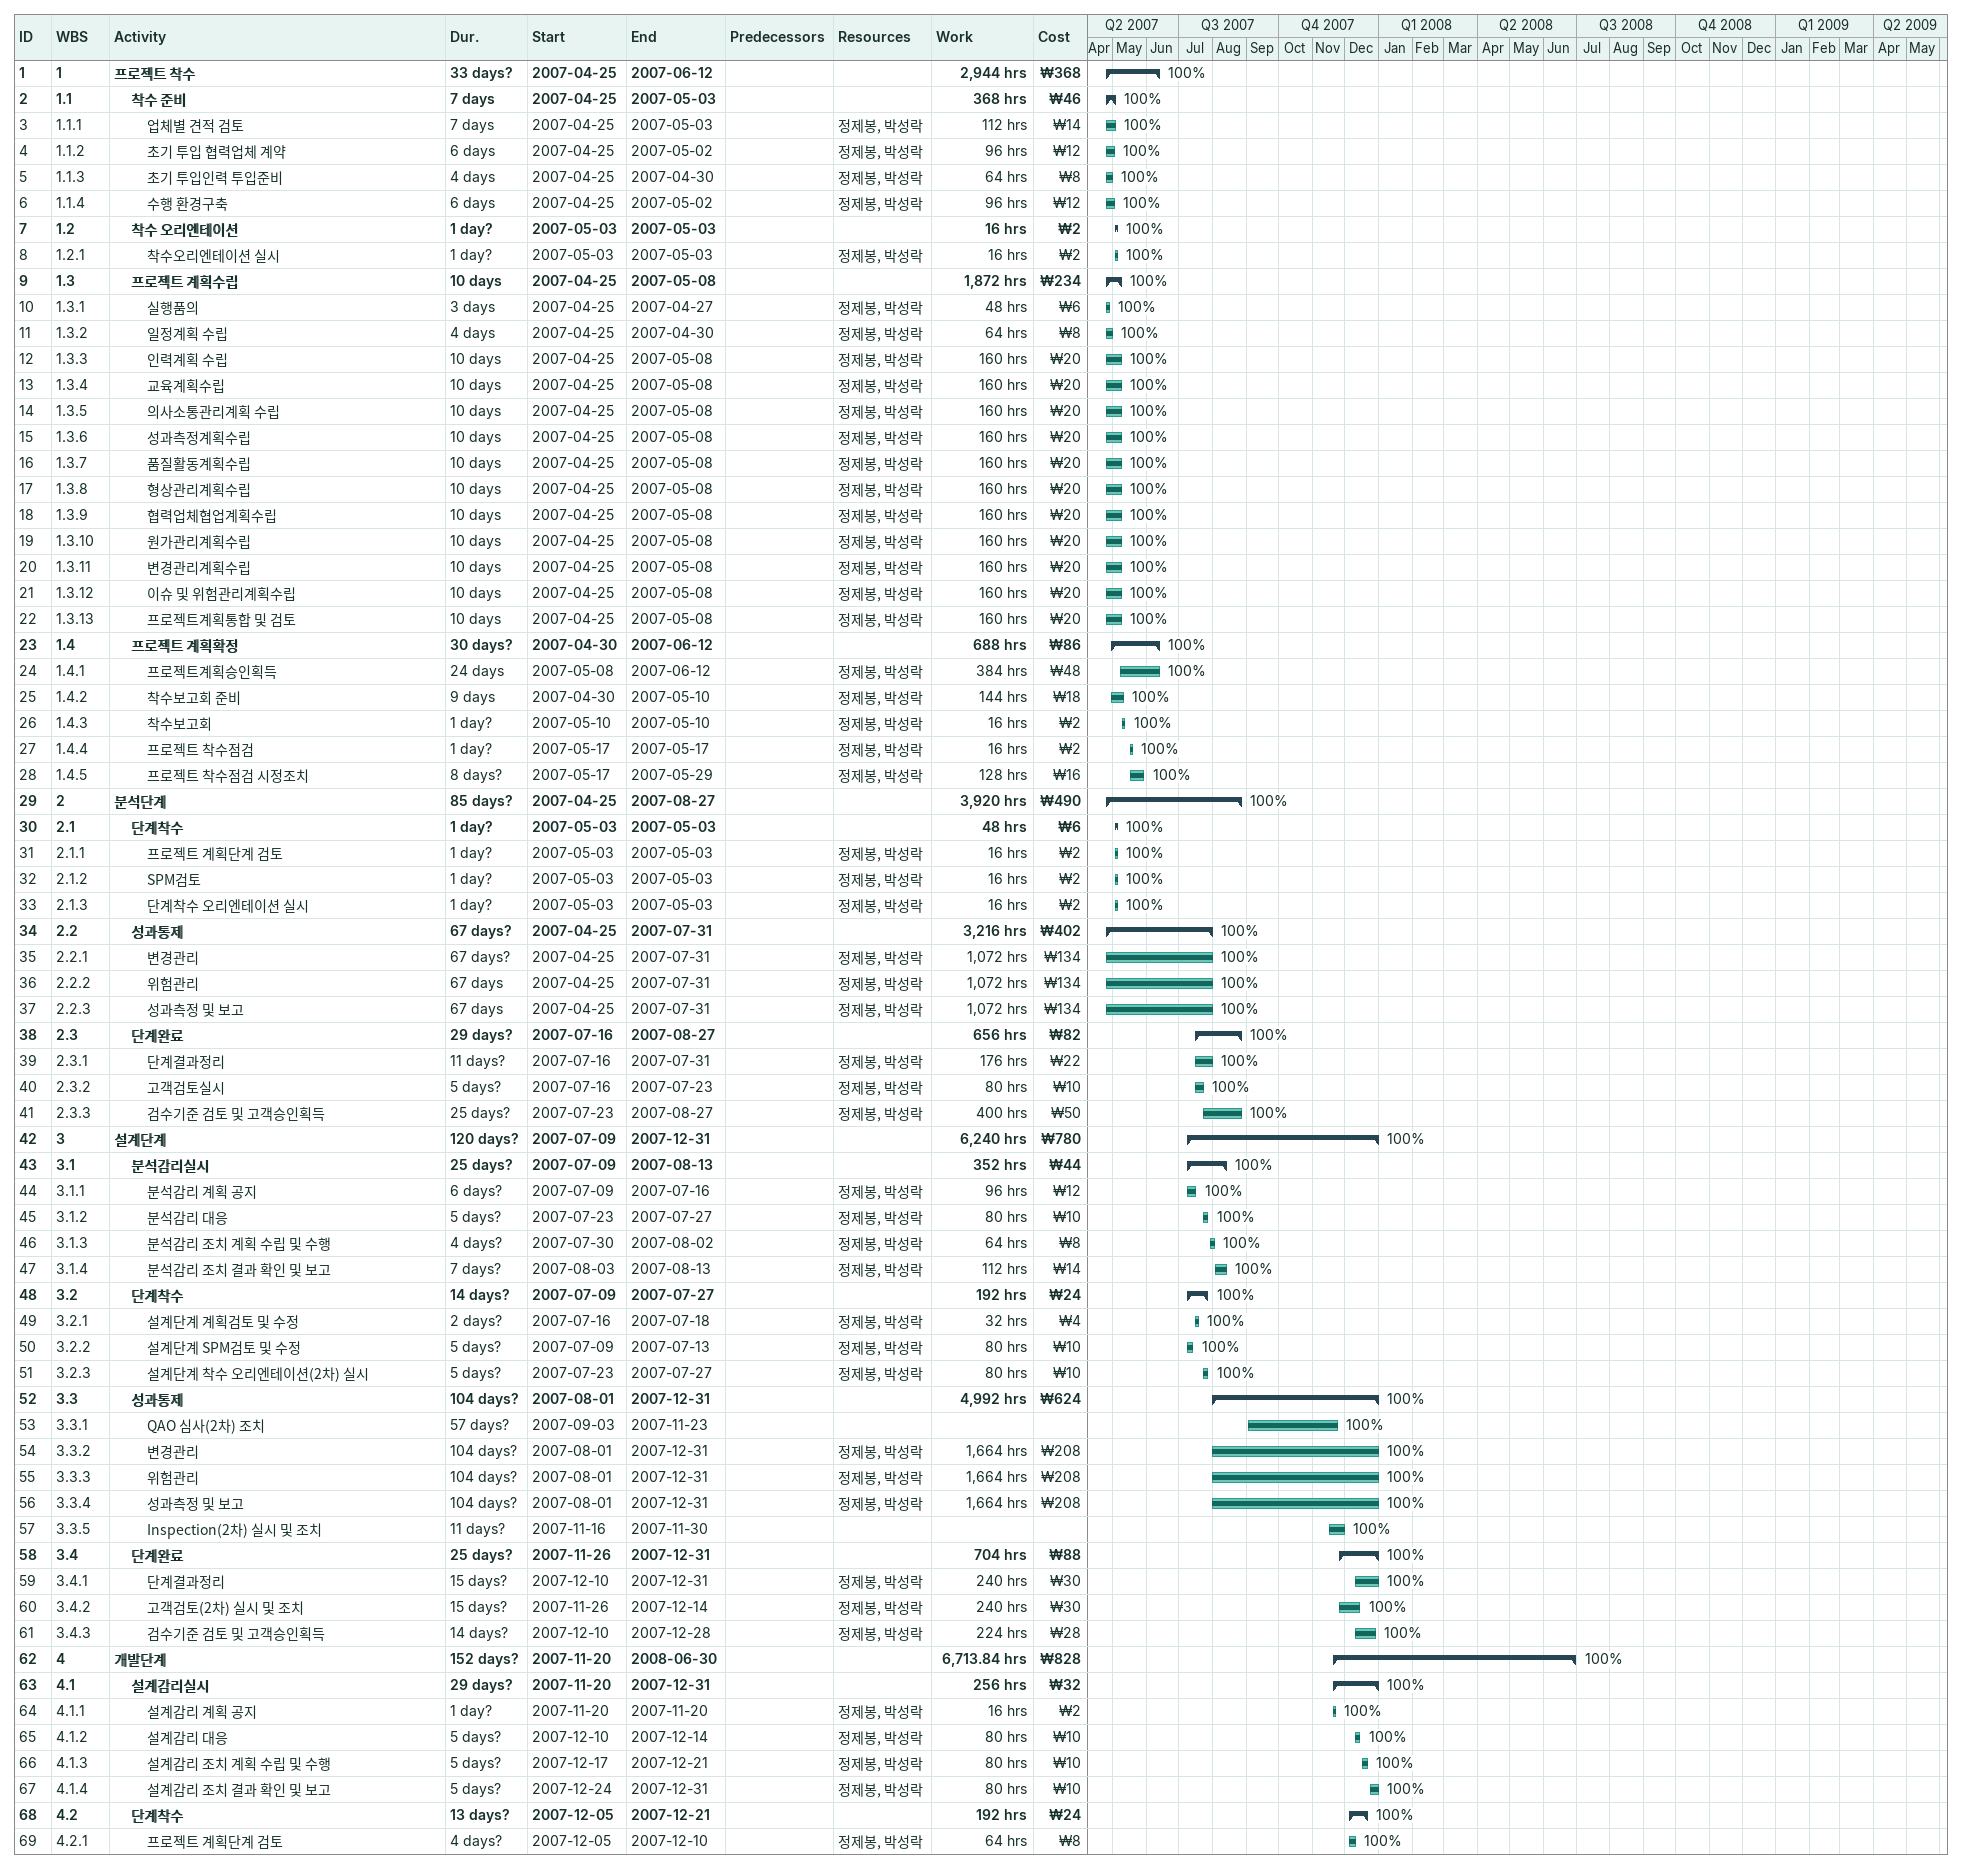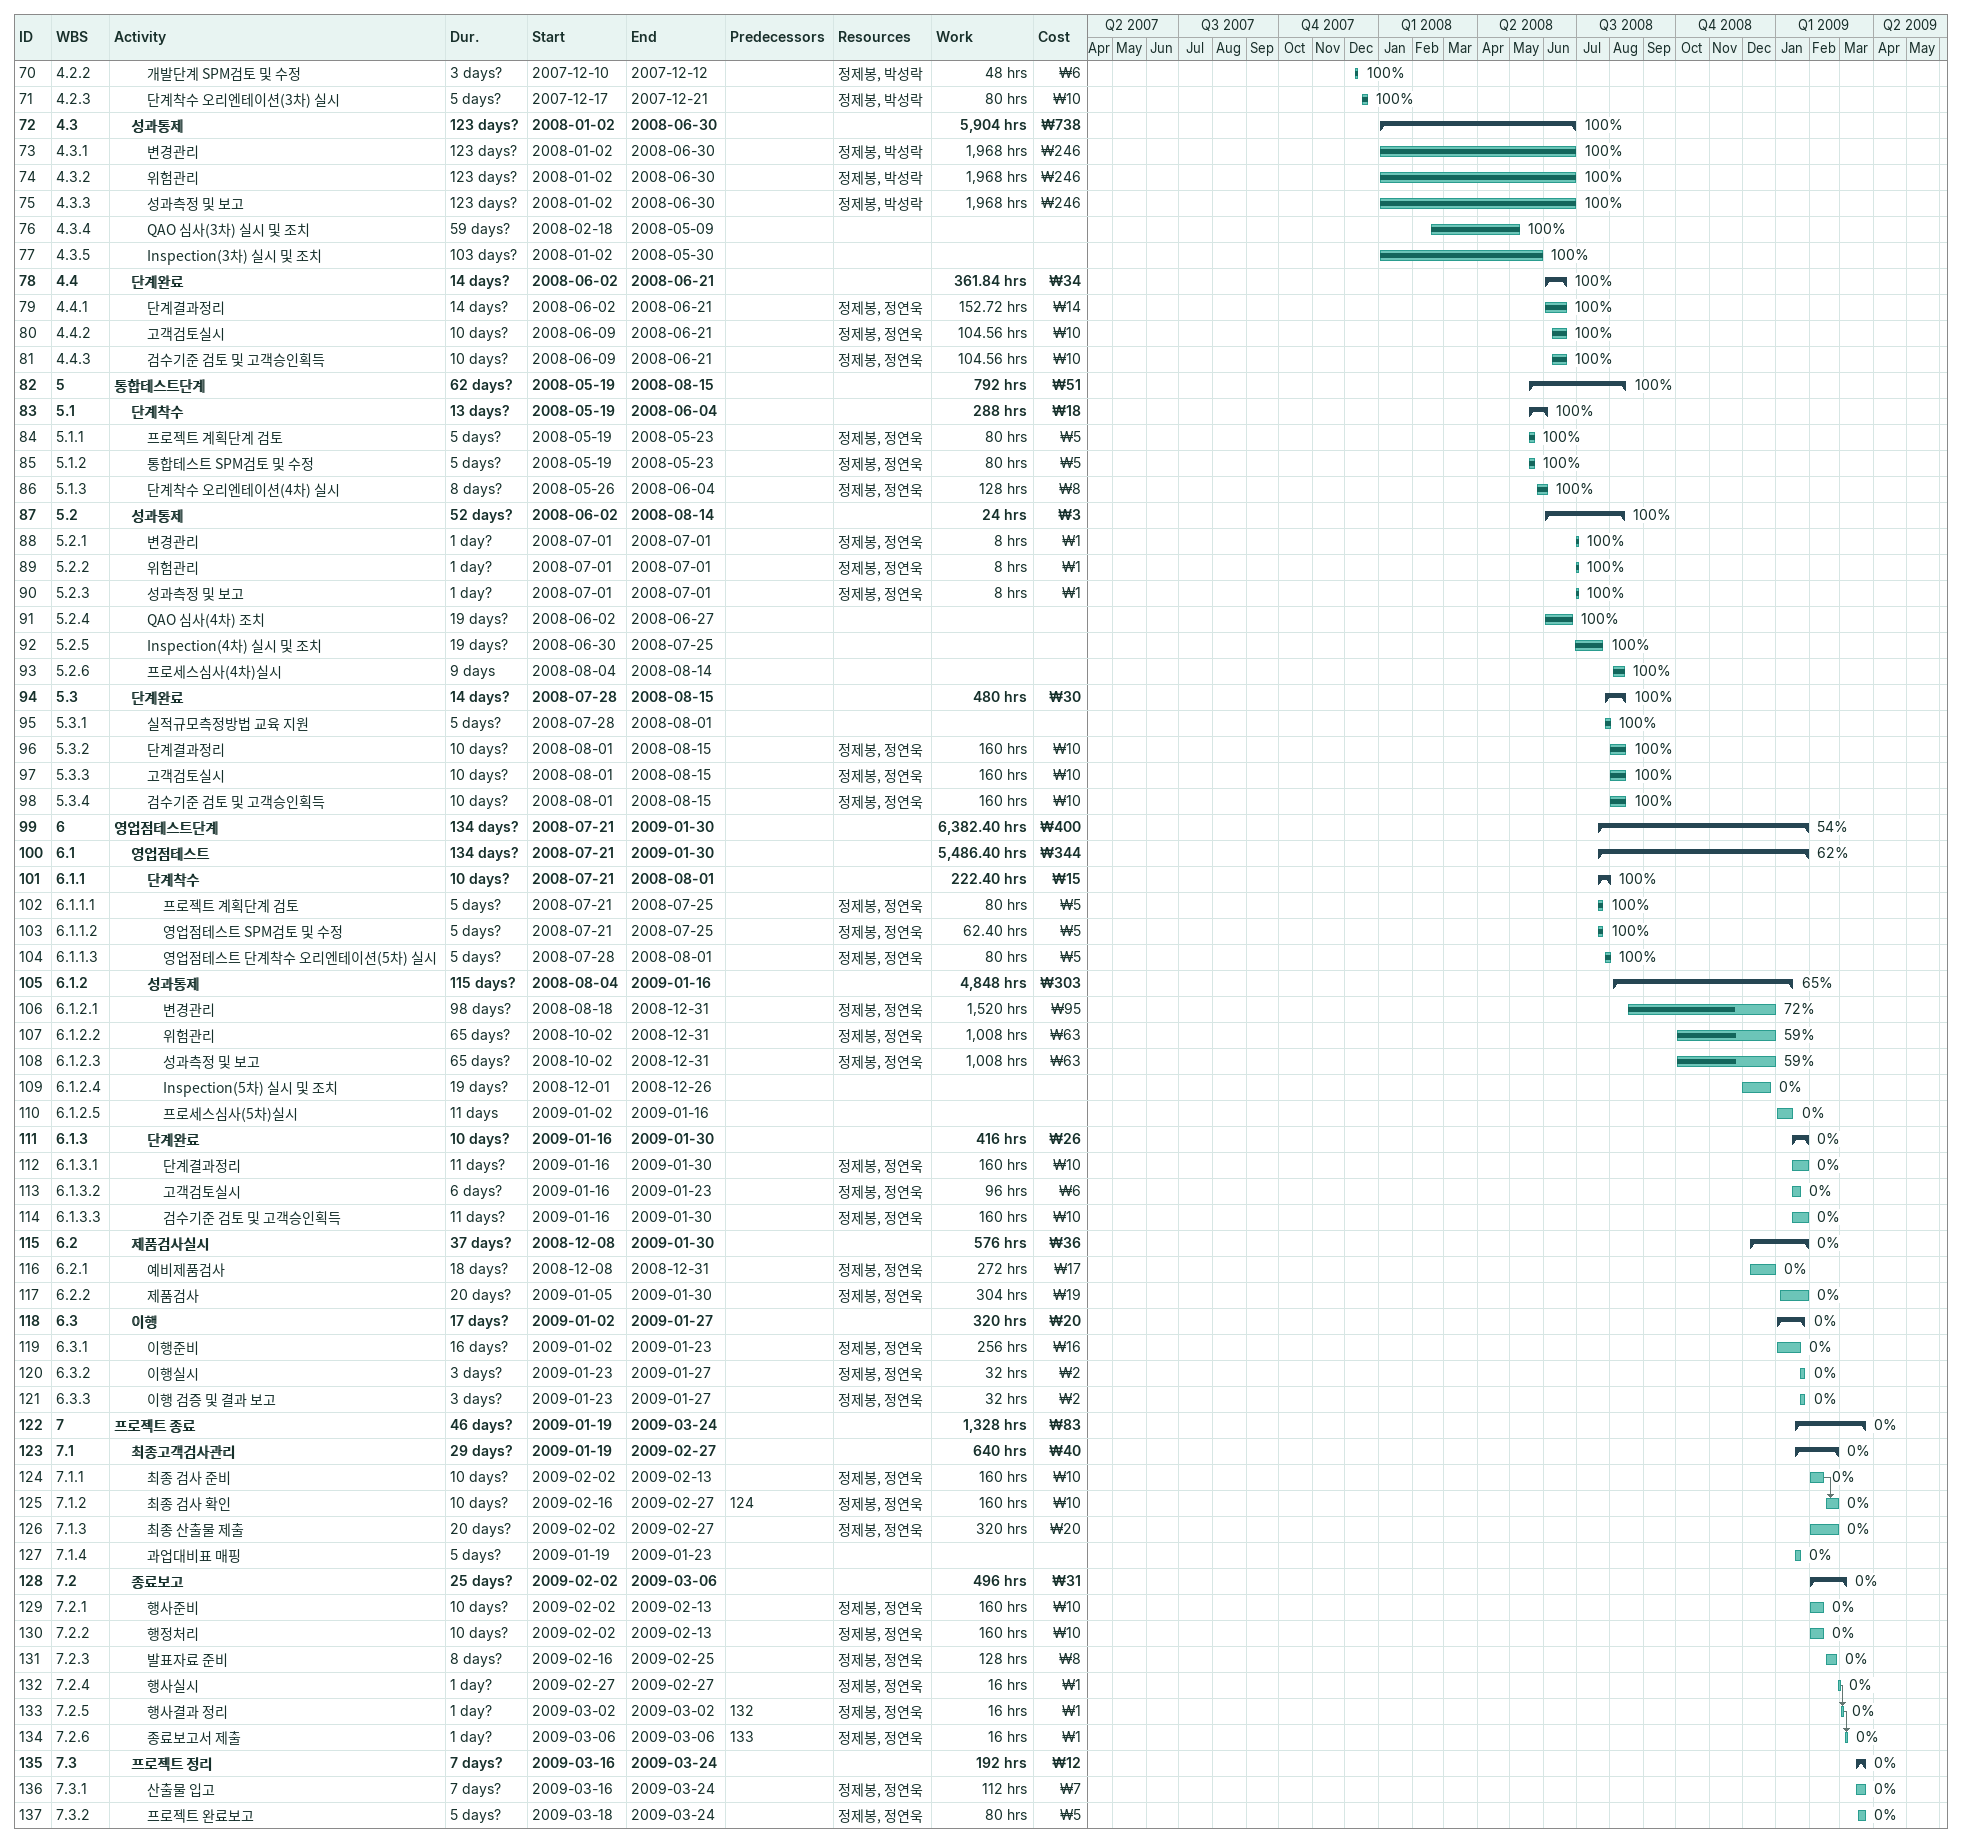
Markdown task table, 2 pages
| ID | WBS | Task | Duration | Start | Finish | Predecessors | Resources | % complete | Work (h) | Cost (₩) |
|---|---|---|---|---|---|---|---|---|---|---|
| 1 | 1 | **프로젝트 착수** | 33d? | 2007-04-25 | 2007-06-12 |  |  | 100 | 2944 | 368 |
| 2 | 1.1 | **착수 준비** | 7d | 2007-04-25 | 2007-05-03 |  |  | 100 | 368 | 46 |
| 3 | 1.1.1 | 업체별 견적 검토 | 7d | 2007-04-25 | 2007-05-03 |  | 정제봉, 박성락 | 100 | 112 | 14 |
| 4 | 1.1.2 | 초기 투입 협력업체 계약 | 6d | 2007-04-25 | 2007-05-02 |  | 정제봉, 박성락 | 100 | 96 | 12 |
| 5 | 1.1.3 | 초기 투입인력 투입준비 | 4d | 2007-04-25 | 2007-04-30 |  | 정제봉, 박성락 | 100 | 64 | 8 |
| 6 | 1.1.4 | 수행 환경구축 | 6d | 2007-04-25 | 2007-05-02 |  | 정제봉, 박성락 | 100 | 96 | 12 |
| 7 | 1.2 | **착수 오리엔테이션** | 1d? | 2007-05-03 | 2007-05-03 |  |  | 100 | 16 | 2 |
| 8 | 1.2.1 | 착수오리엔테이션 실시 | 1d? | 2007-05-03 | 2007-05-03 |  | 정제봉, 박성락 | 100 | 16 | 2 |
| 9 | 1.3 | **프로젝트 계획수립** | 10d | 2007-04-25 | 2007-05-08 |  |  | 100 | 1872 | 234 |
| 10 | 1.3.1 | 실행품의 | 3d | 2007-04-25 | 2007-04-27 |  | 정제봉, 박성락 | 100 | 48 | 6 |
| 11 | 1.3.2 | 일정계획 수립 | 4d | 2007-04-25 | 2007-04-30 |  | 정제봉, 박성락 | 100 | 64 | 8 |
| 12 | 1.3.3 | 인력계획 수립 | 10d | 2007-04-25 | 2007-05-08 |  | 정제봉, 박성락 | 100 | 160 | 20 |
| 13 | 1.3.4 | 교육계획수립 | 10d | 2007-04-25 | 2007-05-08 |  | 정제봉, 박성락 | 100 | 160 | 20 |
| 14 | 1.3.5 | 의사소통관리계획 수립 | 10d | 2007-04-25 | 2007-05-08 |  | 정제봉, 박성락 | 100 | 160 | 20 |
| 15 | 1.3.6 | 성과측정계획수립 | 10d | 2007-04-25 | 2007-05-08 |  | 정제봉, 박성락 | 100 | 160 | 20 |
| 16 | 1.3.7 | 품질활동계획수립 | 10d | 2007-04-25 | 2007-05-08 |  | 정제봉, 박성락 | 100 | 160 | 20 |
| 17 | 1.3.8 | 형상관리계획수립 | 10d | 2007-04-25 | 2007-05-08 |  | 정제봉, 박성락 | 100 | 160 | 20 |
| 18 | 1.3.9 | 협력업체협업계획수립 | 10d | 2007-04-25 | 2007-05-08 |  | 정제봉, 박성락 | 100 | 160 | 20 |
| 19 | 1.3.10 | 원가관리계획수립 | 10d | 2007-04-25 | 2007-05-08 |  | 정제봉, 박성락 | 100 | 160 | 20 |
| 20 | 1.3.11 | 변경관리계획수립 | 10d | 2007-04-25 | 2007-05-08 |  | 정제봉, 박성락 | 100 | 160 | 20 |
| 21 | 1.3.12 | 이슈 및 위험관리계획수립 | 10d | 2007-04-25 | 2007-05-08 |  | 정제봉, 박성락 | 100 | 160 | 20 |
| 22 | 1.3.13 | 프로젝트계획통합 및 검토 | 10d | 2007-04-25 | 2007-05-08 |  | 정제봉, 박성락 | 100 | 160 | 20 |
| 23 | 1.4 | **프로젝트 계획확정** | 30d? | 2007-04-30 | 2007-06-12 |  |  | 100 | 688 | 86 |
| 24 | 1.4.1 | 프로젝트계획승인획득 | 24d | 2007-05-08 | 2007-06-12 |  | 정제봉, 박성락 | 100 | 384 | 48 |
| 25 | 1.4.2 | 착수보고회 준비 | 9d | 2007-04-30 | 2007-05-10 |  | 정제봉, 박성락 | 100 | 144 | 18 |
| 26 | 1.4.3 | 착수보고회 | 1d? | 2007-05-10 | 2007-05-10 |  | 정제봉, 박성락 | 100 | 16 | 2 |
| 27 | 1.4.4 | 프로젝트 착수점검 | 1d? | 2007-05-17 | 2007-05-17 |  | 정제봉, 박성락 | 100 | 16 | 2 |
| 28 | 1.4.5 | 프로젝트 착수점검 시정조치 | 8d? | 2007-05-17 | 2007-05-29 |  | 정제봉, 박성락 | 100 | 128 | 16 |
| 29 | 2 | **분석단계** | 85d? | 2007-04-25 | 2007-08-27 |  |  | 100 | 3920 | 490 |
| 30 | 2.1 | **단계착수** | 1d? | 2007-05-03 | 2007-05-03 |  |  | 100 | 48 | 6 |
| 31 | 2.1.1 | 프로젝트 계획단계 검토 | 1d? | 2007-05-03 | 2007-05-03 |  | 정제봉, 박성락 | 100 | 16 | 2 |
| 32 | 2.1.2 | SPM검토 | 1d? | 2007-05-03 | 2007-05-03 |  | 정제봉, 박성락 | 100 | 16 | 2 |
| 33 | 2.1.3 | 단계착수 오리엔테이션 실시 | 1d? | 2007-05-03 | 2007-05-03 |  | 정제봉, 박성락 | 100 | 16 | 2 |
| 34 | 2.2 | **성과통제** | 67d? | 2007-04-25 | 2007-07-31 |  |  | 100 | 3216 | 402 |
| 35 | 2.2.1 | 변경관리 | 67d? | 2007-04-25 | 2007-07-31 |  | 정제봉, 박성락 | 100 | 1072 | 134 |
| 36 | 2.2.2 | 위험관리 | 67d | 2007-04-25 | 2007-07-31 |  | 정제봉, 박성락 | 100 | 1072 | 134 |
| 37 | 2.2.3 | 성과측정 및 보고 | 67d | 2007-04-25 | 2007-07-31 |  | 정제봉, 박성락 | 100 | 1072 | 134 |
| 38 | 2.3 | **단계완료** | 29d? | 2007-07-16 | 2007-08-27 |  |  | 100 | 656 | 82 |
| 39 | 2.3.1 | 단계결과정리 | 11d? | 2007-07-16 | 2007-07-31 |  | 정제봉, 박성락 | 100 | 176 | 22 |
| 40 | 2.3.2 | 고객검토실시 | 5d? | 2007-07-16 | 2007-07-23 |  | 정제봉, 박성락 | 100 | 80 | 10 |
| 41 | 2.3.3 | 검수기준 검토 및 고객승인획득 | 25d? | 2007-07-23 | 2007-08-27 |  | 정제봉, 박성락 | 100 | 400 | 50 |
| 42 | 3 | **설계단계** | 120d? | 2007-07-09 | 2007-12-31 |  |  | 100 | 6240 | 780 |
| 43 | 3.1 | **분석감리실시** | 25d? | 2007-07-09 | 2007-08-13 |  |  | 100 | 352 | 44 |
| 44 | 3.1.1 | 분석감리 계획 공지 | 6d? | 2007-07-09 | 2007-07-16 |  | 정제봉, 박성락 | 100 | 96 | 12 |
| 45 | 3.1.2 | 분석감리 대응 | 5d? | 2007-07-23 | 2007-07-27 |  | 정제봉, 박성락 | 100 | 80 | 10 |
| 46 | 3.1.3 | 분석감리 조치 계획 수립 및 수행 | 4d? | 2007-07-30 | 2007-08-02 |  | 정제봉, 박성락 | 100 | 64 | 8 |
| 47 | 3.1.4 | 분석감리 조치 결과 확인 및 보고 | 7d? | 2007-08-03 | 2007-08-13 |  | 정제봉, 박성락 | 100 | 112 | 14 |
| 48 | 3.2 | **단계착수** | 14d? | 2007-07-09 | 2007-07-27 |  |  | 100 | 192 | 24 |
| 49 | 3.2.1 | 설계단계 계획검토 및 수정 | 2d? | 2007-07-16 | 2007-07-18 |  | 정제봉, 박성락 | 100 | 32 | 4 |
| 50 | 3.2.2 | 설계단계 SPM검토 및 수정 | 5d? | 2007-07-09 | 2007-07-13 |  | 정제봉, 박성락 | 100 | 80 | 10 |
| 51 | 3.2.3 | 설계단계 착수 오리엔테이션(2차) 실시 | 5d? | 2007-07-23 | 2007-07-27 |  | 정제봉, 박성락 | 100 | 80 | 10 |
| 52 | 3.3 | **성과통제** | 104d? | 2007-08-01 | 2007-12-31 |  |  | 100 | 4992 | 624 |
| 53 | 3.3.1 | QAO 심사(2차) 조치 | 57d? | 2007-09-03 | 2007-11-23 |  |  | 100 |  |  |
| 54 | 3.3.2 | 변경관리 | 104d? | 2007-08-01 | 2007-12-31 |  | 정제봉, 박성락 | 100 | 1664 | 208 |
| 55 | 3.3.3 | 위험관리 | 104d? | 2007-08-01 | 2007-12-31 |  | 정제봉, 박성락 | 100 | 1664 | 208 |
| 56 | 3.3.4 | 성과측정 및 보고 | 104d? | 2007-08-01 | 2007-12-31 |  | 정제봉, 박성락 | 100 | 1664 | 208 |
| 57 | 3.3.5 | Inspection(2차) 실시 및 조치 | 11d? | 2007-11-16 | 2007-11-30 |  |  | 100 |  |  |
| 58 | 3.4 | **단계완료** | 25d? | 2007-11-26 | 2007-12-31 |  |  | 100 | 704 | 88 |
| 59 | 3.4.1 | 단계결과정리 | 15d? | 2007-12-10 | 2007-12-31 |  | 정제봉, 박성락 | 100 | 240 | 30 |
| 60 | 3.4.2 | 고객검토(2차) 실시 및 조치 | 15d? | 2007-11-26 | 2007-12-14 |  | 정제봉, 박성락 | 100 | 240 | 30 |
| 61 | 3.4.3 | 검수기준 검토 및 고객승인획득 | 14d? | 2007-12-10 | 2007-12-28 |  | 정제봉, 박성락 | 100 | 224 | 28 |
| 62 | 4 | **개발단계** | 152d? | 2007-11-20 | 2008-06-30 |  |  | 100 | 6713.84 | 828 |
| 63 | 4.1 | **설계감리실시** | 29d? | 2007-11-20 | 2007-12-31 |  |  | 100 | 256 | 32 |
| 64 | 4.1.1 | 설계감리 계획 공지 | 1d? | 2007-11-20 | 2007-11-20 |  | 정제봉, 박성락 | 100 | 16 | 2 |
| 65 | 4.1.2 | 설계감리 대응 | 5d? | 2007-12-10 | 2007-12-14 |  | 정제봉, 박성락 | 100 | 80 | 10 |
| 66 | 4.1.3 | 설계감리 조치 계획 수립 및 수행 | 5d? | 2007-12-17 | 2007-12-21 |  | 정제봉, 박성락 | 100 | 80 | 10 |
| 67 | 4.1.4 | 설계감리 조치 결과 확인 및 보고 | 5d? | 2007-12-24 | 2007-12-31 |  | 정제봉, 박성락 | 100 | 80 | 10 |
| 68 | 4.2 | **단계착수** | 13d? | 2007-12-05 | 2007-12-21 |  |  | 100 | 192 | 24 |
| 69 | 4.2.1 | 프로젝트 계획단계 검토 | 4d? | 2007-12-05 | 2007-12-10 |  | 정제봉, 박성락 | 100 | 64 | 8 |
| 70 | 4.2.2 | 개발단계 SPM검토 및 수정 | 3d? | 2007-12-10 | 2007-12-12 |  | 정제봉, 박성락 | 100 | 48 | 6 |
| 71 | 4.2.3 | 단계착수 오리엔테이션(3차) 실시 | 5d? | 2007-12-17 | 2007-12-21 |  | 정제봉, 박성락 | 100 | 80 | 10 |
| 72 | 4.3 | **성과통제** | 123d? | 2008-01-02 | 2008-06-30 |  |  | 100 | 5904 | 738 |
| 73 | 4.3.1 | 변경관리 | 123d? | 2008-01-02 | 2008-06-30 |  | 정제봉, 박성락 | 100 | 1968 | 246 |
| 74 | 4.3.2 | 위험관리 | 123d? | 2008-01-02 | 2008-06-30 |  | 정제봉, 박성락 | 100 | 1968 | 246 |
| 75 | 4.3.3 | 성과측정 및 보고 | 123d? | 2008-01-02 | 2008-06-30 |  | 정제봉, 박성락 | 100 | 1968 | 246 |
| 76 | 4.3.4 | QAO 심사(3차) 실시 및 조치 | 59d? | 2008-02-18 | 2008-05-09 |  |  | 100 |  |  |
| 77 | 4.3.5 | Inspection(3차) 실시 및 조치 | 103d? | 2008-01-02 | 2008-05-30 |  |  | 100 |  |  |
| 78 | 4.4 | **단계완료** | 14d? | 2008-06-02 | 2008-06-21 |  |  | 100 | 361.84 | 34 |
| 79 | 4.4.1 | 단계결과정리 | 14d? | 2008-06-02 | 2008-06-21 |  | 정제봉, 정연욱 | 100 | 152.72 | 14 |
| 80 | 4.4.2 | 고객검토실시 | 10d? | 2008-06-09 | 2008-06-21 |  | 정제봉, 정연욱 | 100 | 104.56 | 10 |
| 81 | 4.4.3 | 검수기준 검토 및 고객승인획득 | 10d? | 2008-06-09 | 2008-06-21 |  | 정제봉, 정연욱 | 100 | 104.56 | 10 |
| 82 | 5 | **통합테스트단계** | 62d? | 2008-05-19 | 2008-08-15 |  |  | 100 | 792 | 51 |
| 83 | 5.1 | **단계착수** | 13d? | 2008-05-19 | 2008-06-04 |  |  | 100 | 288 | 18 |
| 84 | 5.1.1 | 프로젝트 계획단계 검토 | 5d? | 2008-05-19 | 2008-05-23 |  | 정제봉, 정연욱 | 100 | 80 | 5 |
| 85 | 5.1.2 | 통합테스트 SPM검토 및 수정 | 5d? | 2008-05-19 | 2008-05-23 |  | 정제봉, 정연욱 | 100 | 80 | 5 |
| 86 | 5.1.3 | 단계착수 오리엔테이션(4차) 실시 | 8d? | 2008-05-26 | 2008-06-04 |  | 정제봉, 정연욱 | 100 | 128 | 8 |
| 87 | 5.2 | **성과통제** | 52d? | 2008-06-02 | 2008-08-14 |  |  | 100 | 24 | 3 |
| 88 | 5.2.1 | 변경관리 | 1d? | 2008-07-01 | 2008-07-01 |  | 정제봉, 정연욱 | 100 | 8 | 1 |
| 89 | 5.2.2 | 위험관리 | 1d? | 2008-07-01 | 2008-07-01 |  | 정제봉, 정연욱 | 100 | 8 | 1 |
| 90 | 5.2.3 | 성과측정 및 보고 | 1d? | 2008-07-01 | 2008-07-01 |  | 정제봉, 정연욱 | 100 | 8 | 1 |
| 91 | 5.2.4 | QAO 심사(4차) 조치 | 19d? | 2008-06-02 | 2008-06-27 |  |  | 100 |  |  |
| 92 | 5.2.5 | Inspection(4차) 실시 및 조치 | 19d? | 2008-06-30 | 2008-07-25 |  |  | 100 |  |  |
| 93 | 5.2.6 | 프로세스심사(4차)실시 | 9d | 2008-08-04 | 2008-08-14 |  |  | 100 |  |  |
| 94 | 5.3 | **단계완료** | 14d? | 2008-07-28 | 2008-08-15 |  |  | 100 | 480 | 30 |
| 95 | 5.3.1 | 실적규모측정방법 교육 지원 | 5d? | 2008-07-28 | 2008-08-01 |  |  | 100 |  |  |
| 96 | 5.3.2 | 단계결과정리 | 10d? | 2008-08-01 | 2008-08-15 |  | 정제봉, 정연욱 | 100 | 160 | 10 |
| 97 | 5.3.3 | 고객검토실시 | 10d? | 2008-08-01 | 2008-08-15 |  | 정제봉, 정연욱 | 100 | 160 | 10 |
| 98 | 5.3.4 | 검수기준 검토 및 고객승인획득 | 10d? | 2008-08-01 | 2008-08-15 |  | 정제봉, 정연욱 | 100 | 160 | 10 |
| 99 | 6 | **영업점테스트단계** | 134d? | 2008-07-21 | 2009-01-30 |  |  | 54 | 6382.40 | 400 |
| 100 | 6.1 | **영업점테스트** | 134d? | 2008-07-21 | 2009-01-30 |  |  | 62 | 5486.40 | 344 |
| 101 | 6.1.1 | **단계착수** | 10d? | 2008-07-21 | 2008-08-01 |  |  | 100 | 222.40 | 15 |
| 102 | 6.1.1.1 | 프로젝트 계획단계 검토 | 5d? | 2008-07-21 | 2008-07-25 |  | 정제봉, 정연욱 | 100 | 80 | 5 |
| 103 | 6.1.1.2 | 영업점테스트 SPM검토 및 수정 | 5d? | 2008-07-21 | 2008-07-25 |  | 정제봉, 정연욱 | 100 | 62.40 | 5 |
| 104 | 6.1.1.3 | 영업점테스트 단계착수 오리엔테이션(5차) 실시 | 5d? | 2008-07-28 | 2008-08-01 |  | 정제봉, 정연욱 | 100 | 80 | 5 |
| 105 | 6.1.2 | **성과통제** | 115d? | 2008-08-04 | 2009-01-16 |  |  | 65 | 4848 | 303 |
| 106 | 6.1.2.1 | 변경관리 | 98d? | 2008-08-18 | 2008-12-31 |  | 정제봉, 정연욱 | 72 | 1520 | 95 |
| 107 | 6.1.2.2 | 위험관리 | 65d? | 2008-10-02 | 2008-12-31 |  | 정제봉, 정연욱 | 59 | 1008 | 63 |
| 108 | 6.1.2.3 | 성과측정 및 보고 | 65d? | 2008-10-02 | 2008-12-31 |  | 정제봉, 정연욱 | 59 | 1008 | 63 |
| 109 | 6.1.2.4 | Inspection(5차) 실시 및 조치 | 19d? | 2008-12-01 | 2008-12-26 |  |  | 0 |  |  |
| 110 | 6.1.2.5 | 프로세스심사(5차)실시 | 11d | 2009-01-02 | 2009-01-16 |  |  | 0 |  |  |
| 111 | 6.1.3 | **단계완료** | 10d? | 2009-01-16 | 2009-01-30 |  |  | 0 | 416 | 26 |
| 112 | 6.1.3.1 | 단계결과정리 | 11d? | 2009-01-16 | 2009-01-30 |  | 정제봉, 정연욱 | 0 | 160 | 10 |
| 113 | 6.1.3.2 | 고객검토실시 | 6d? | 2009-01-16 | 2009-01-23 |  | 정제봉, 정연욱 | 0 | 96 | 6 |
| 114 | 6.1.3.3 | 검수기준 검토 및 고객승인획득 | 11d? | 2009-01-16 | 2009-01-30 |  | 정제봉, 정연욱 | 0 | 160 | 10 |
| 115 | 6.2 | **제품검사실시** | 37d? | 2008-12-08 | 2009-01-30 |  |  | 0 | 576 | 36 |
| 116 | 6.2.1 | 예비제품검사 | 18d? | 2008-12-08 | 2008-12-31 |  | 정제봉, 정연욱 | 0 | 272 | 17 |
| 117 | 6.2.2 | 제품검사 | 20d? | 2009-01-05 | 2009-01-30 |  | 정제봉, 정연욱 | 0 | 304 | 19 |
| 118 | 6.3 | **이행** | 17d? | 2009-01-02 | 2009-01-27 |  |  | 0 | 320 | 20 |
| 119 | 6.3.1 | 이행준비 | 16d? | 2009-01-02 | 2009-01-23 |  | 정제봉, 정연욱 | 0 | 256 | 16 |
| 120 | 6.3.2 | 이행실시 | 3d? | 2009-01-23 | 2009-01-27 |  | 정제봉, 정연욱 | 0 | 32 | 2 |
| 121 | 6.3.3 | 이행 검증 및 결과 보고 | 3d? | 2009-01-23 | 2009-01-27 |  | 정제봉, 정연욱 | 0 | 32 | 2 |
| 122 | 7 | **프로젝트 종료** | 46d? | 2009-01-19 | 2009-03-24 |  |  | 0 | 1328 | 83 |
| 123 | 7.1 | **최종고객검사관리** | 29d? | 2009-01-19 | 2009-02-27 |  |  | 0 | 640 | 40 |
| 124 | 7.1.1 | 최종 검사 준비 | 10d? | 2009-02-02 | 2009-02-13 |  | 정제봉, 정연욱 | 0 | 160 | 10 |
| 125 | 7.1.2 | 최종 검사 확인 | 10d? | 2009-02-16 | 2009-02-27 | 124 | 정제봉, 정연욱 | 0 | 160 | 10 |
| 126 | 7.1.3 | 최종 산출물 제출 | 20d? | 2009-02-02 | 2009-02-27 |  | 정제봉, 정연욱 | 0 | 320 | 20 |
| 127 | 7.1.4 | 과업대비표 매핑 | 5d? | 2009-01-19 | 2009-01-23 |  |  | 0 |  |  |
| 128 | 7.2 | **종료보고** | 25d? | 2009-02-02 | 2009-03-06 |  |  | 0 | 496 | 31 |
| 129 | 7.2.1 | 행사준비 | 10d? | 2009-02-02 | 2009-02-13 |  | 정제봉, 정연욱 | 0 | 160 | 10 |
| 130 | 7.2.2 | 행정처리 | 10d? | 2009-02-02 | 2009-02-13 |  | 정제봉, 정연욱 | 0 | 160 | 10 |
| 131 | 7.2.3 | 발표자료 준비 | 8d? | 2009-02-16 | 2009-02-25 |  | 정제봉, 정연욱 | 0 | 128 | 8 |
| 132 | 7.2.4 | 행사실시 | 1d? | 2009-02-27 | 2009-02-27 |  | 정제봉, 정연욱 | 0 | 16 | 1 |
| 133 | 7.2.5 | 행사결과 정리 | 1d? | 2009-03-02 | 2009-03-02 | 132 | 정제봉, 정연욱 | 0 | 16 | 1 |
| 134 | 7.2.6 | 종료보고서 제출 | 1d? | 2009-03-06 | 2009-03-06 | 133 | 정제봉, 정연욱 | 0 | 16 | 1 |
| 135 | 7.3 | **프로젝트 정리** | 7d? | 2009-03-16 | 2009-03-24 |  |  | 0 | 192 | 12 |
| 136 | 7.3.1 | 산출물 입고 | 7d? | 2009-03-16 | 2009-03-24 |  | 정제봉, 정연욱 | 0 | 112 | 7 |
| 137 | 7.3.2 | 프로젝트 완료보고 | 5d? | 2009-03-18 | 2009-03-24 |  | 정제봉, 정연욱 | 0 | 80 | 5 |
